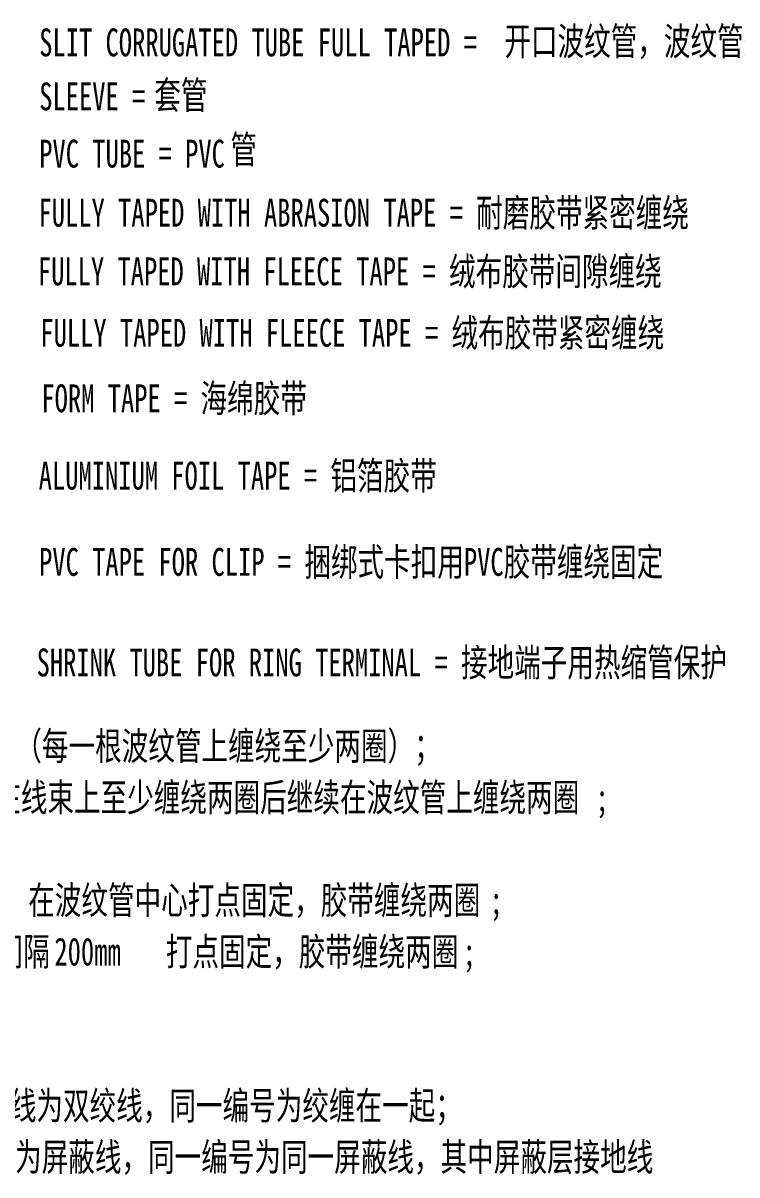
# Model space of a CAD drawing. Header units: inches. Extents: x 47316 to 59086, y 3141 to 11743.
# Drawn here: x 50376.7 to 50466.4, y 7414.3 to 7559 of the extents above; entities that cross this region are included whole.
import ezdxf

# ---------------------------------------------------------------- set-up
doc = ezdxf.new("R2010")
doc.units = ezdxf.units.IN
doc.header["$MEASUREMENT"] = 0
doc.layers.add('Drawing Frame', color=7, linetype='Continuous')
doc.styles.add('样式 100', font='SimSun.ttf', dxfattribs={"width": 0.7, "height": 3.5})

msp = doc.modelspace()

# ---------------------------------------------------------------- texts
at = {"color": 0, "lineweight": -3, "style": '样式 100', "width": 0.7}
for s, p in [('、分支点用胶带缠绕固定，且应一次操作完成（每一根波纹管上缠绕至少两圈）；', (50308.9, 7466.42)), ('需要用胶带固定波纹管，则应在一次操作中先在线束上至少缠绕两圈后继续在波纹管上缠绕两圈', (50306.25, 7459.96)), (';', (50448.64, 7459.96)), ('之间的波纹管，在波纹管中心打点固定，胶带缠绕两圈', (50353.96, 7447.05)), (';', (50435.33, 7447.05)), ('的波纹管，在波纹管上间隔', (50339.96, 7440.59)), ('打点固定，胶带缠绕两圈', (50394.65, 7440.59)), ('200mm', (50380.65, 7440.59)), (';', (50431.94, 7440.59)), ('”的，表示该导线为双绞线，同一编号为绞缠在一起；', (50351.66, 7421.25)), ('”的，表示该导线为屏蔽线，同一编号为同一屏蔽线，其中屏蔽层接地线', (50348.98, 7414.8))]:
    msp.add_text(s, height=3.5, dxfattribs=at).set_placement(p)
at = {"layer": 'Drawing Frame', "color": 0, "lineweight": -3, "style": '样式 100', "width": 0.7}
for s, p in [('开口波纹管，波纹管外', (50437.19, 7554.94)), ('SLIT CORRUGATED TUBE FULL TAPED = ', (50378.74, 7554.79)), ('SLEEVE = ', (50378.74, 7548.01)), ('套管', (50393.2, 7548.17)), ('PVC TUBE = PVC', (50378.74, 7540.82)), ('管', (50402.77, 7541.34)), ('FULLY TAPED WITH ABRASION TAPE = 耐磨胶带紧密缠绕', (50378.65, 7533.4)), ('FULLY TAPED WITH FLEECE TAPE = 绒布胶带间隙缠绕', (50378.57, 7526.03)), ('FULLY TAPED WITH FLEECE TAPE = 绒布胶带紧密缠绕', (50378.88, 7518.32)), ('FORM TAPE = 海绵胶带', (50379.01, 7510.09)), ('ALUMINIUM FOIL TAPE = 铝箔胶带', (50378.67, 7500.37)), ('PVC TAPE FOR CLIP = 捆绑式卡扣用PVC胶带缠绕固定', (50378.72, 7489.54)), ('SHRINK TUBE FOR RING TERMINAL = 接地端子用热缩管保护', (50378.41, 7476.91))]:
    msp.add_text(s, height=3.5, dxfattribs=at).set_placement(p)

doc.saveas('drawing.dxf')
